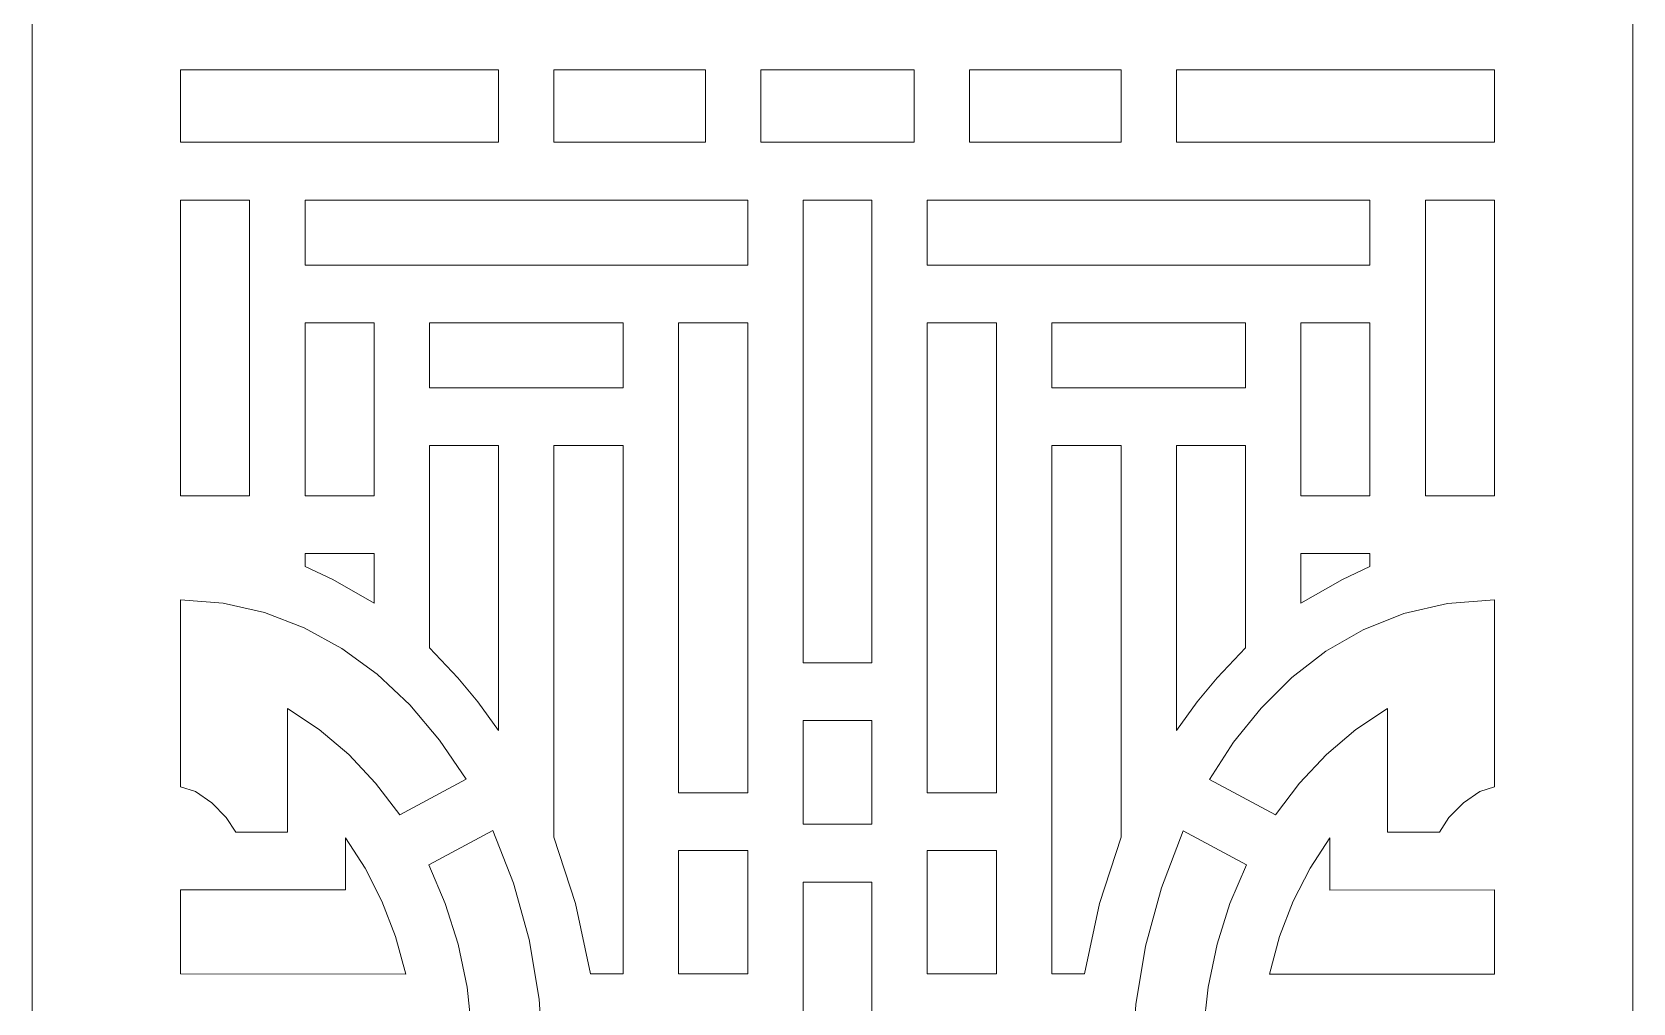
# Model space of a CAD drawing. Header units: centimetres. Extents: x -9.3 to 8.7, y -8.2 to 13.6.
# Drawn here: x -9.34 to -0.73, y 2.93 to 8.15 of the extents above; entities that cross this region are included whole.
import ezdxf

# ---------------------------------------------------------------- set-up
doc = ezdxf.new("R2010")
doc.units = ezdxf.units.CM
doc.header["$MEASUREMENT"] = 0
doc.layers.add('layer 1', color=7, linetype='Continuous')

msp = doc.modelspace()

# ---------------------------------------------------------------- linework, layer by layer
at = {"layer": 'layer 1', "color": 242, "lineweight": 9}
for points, knots in [([(-0.72869, 13.59895), (-0.72869, 13.59895), (-0.72869, 12.26156), (-0.72869, 12.26156), (-0.72869, 12.26156), (-0.72869, 12.26156), (-0.72869, 11.95036), (-0.72869, 11.95036), (-0.72869, 11.95036), (-0.72869, 11.95036), (-0.72869, 11.56136), (-0.72869, 11.56136), (-0.72869, 11.56136), (-0.72869, 11.56136), (-0.72869, 11.25016), (-0.72869, 11.25016), (-0.72869, 11.25016), (-0.72869, 11.25016), (-0.72869, 8.25796), (-0.72869, 8.25796), (-0.72869, 8.25796), (-0.72869, 8.25796), (-0.72869, 7.94675), (-0.72869, 7.94675), (-0.72869, 7.94675), (-0.72869, 7.94675), (-0.72869, 7.55775), (-0.72869, 7.55775), (-0.72869, 7.55775), (-0.72869, 7.55775), (-0.72869, 7.24655), (-0.72869, 7.24655), (-0.72869, 7.24655), (-0.72869, 7.24655), (-0.72869, -2.06965), (-0.72869, -2.06965), (-0.72869, -2.06965), (-0.72869, -2.06965), (-0.72869, -2.38085), (-0.72869, -2.38085), (-0.72869, -2.38085), (-0.72869, -2.38085), (-0.72869, -2.76985), (-0.72869, -2.76985), (-0.72869, -2.76985), (-0.72869, -2.76985), (-0.72869, -3.08105), (-0.72869, -3.08105), (-0.72869, -3.08105), (-0.72869, -3.08105), (-0.72869, -5.83635), (-0.72869, -5.83635), (-0.72869, -5.83635), (-0.72869, -5.83635), (-0.72869, -6.14755), (-0.72869, -6.14755), (-0.72869, -6.14755), (-0.72869, -6.14755), (-0.72869, -6.53656), (-0.72869, -6.53656), (-0.72869, -6.53656), (-0.72869, -6.53656), (-0.72869, -6.84776), (-0.72869, -6.84776), (-0.72869, -6.84776), (-0.72869, -6.84776), (-0.72869, -8.18514), (-0.72869, -8.18514), (-0.72869, -8.18514), (-0.72869, -8.18514), (-5.03073, -8.18514), (-5.03073, -8.18514), (-5.03073, -8.18514), (-5.03073, -8.18514), (-5.03857, -8.18514), (-5.03857, -8.18514), (-5.03857, -8.18514), (-5.03857, -8.18514), (-9.34061, -8.18514), (-9.34061, -8.18514), (-9.34061, -8.18514), (-9.34061, -8.18514), (-9.34061, -6.84776), (-9.34061, -6.84776), (-9.34061, -6.84776), (-9.34061, -6.84776), (-9.34061, -6.53656), (-9.34061, -6.53656), (-9.34061, -6.53656), (-9.34061, -6.53656), (-9.34061, -6.14755), (-9.34061, -6.14755), (-9.34061, -6.14755), (-9.34061, -6.14755), (-9.34061, -5.83635), (-9.34061, -5.83635), (-9.34061, -5.83635), (-9.34061, -5.83635), (-9.34061, -3.08105), (-9.34061, -3.08105), (-9.34061, -3.08105), (-9.34061, -3.08105), (-9.34061, -2.76985), (-9.34061, -2.76985), (-9.34061, -2.76985), (-9.34061, -2.76985), (-9.34061, -2.38085), (-9.34061, -2.38085), (-9.34061, -2.38085), (-9.34061, -2.38085), (-9.34061, -2.06965), (-9.34061, -2.06965), (-9.34061, -2.06965), (-9.34061, -2.06965), (-9.34061, 7.24655), (-9.34061, 7.24655), (-9.34061, 7.24655), (-9.34061, 7.24655), (-9.34061, 7.55775), (-9.34061, 7.55775), (-9.34061, 7.55775), (-9.34061, 7.55775), (-9.34061, 7.94675), (-9.34061, 7.94675), (-9.34061, 7.94675), (-9.34061, 7.94675), (-9.34061, 8.25796), (-9.34061, 8.25796), (-9.34061, 8.25796), (-9.34061, 8.25796), (-9.34061, 11.25016), (-9.34061, 11.25016), (-9.34061, 11.25016), (-9.34061, 11.25016), (-9.34061, 11.56136), (-9.34061, 11.56136), (-9.34061, 11.56136), (-9.34061, 11.56136), (-9.34061, 11.95036), (-9.34061, 11.95036), (-9.34061, 11.95036), (-9.34061, 11.95036), (-9.34061, 12.26156), (-9.34061, 12.26156), (-9.34061, 12.26156), (-9.34061, 12.26156), (-9.34061, 13.59895), (-9.34061, 13.59895), (-9.34061, 13.59895), (-9.34061, 13.59895), (-5.03857, 13.59895), (-5.03857, 13.59895), (-5.03857, 13.59895), (-5.03857, 13.59895), (-5.03073, 13.59895), (-5.03073, 13.59895), (-5.03073, 13.59895), (-5.03073, 13.59895), (-0.72869, 13.59895), (-0.72869, 13.59895)], [0, 0, 0, 0, 0.0243902, 0.0243902, 0.0243902, 0.0243902, 0.0487805, 0.0487805, 0.0487805, 0.0487805, 0.0731707, 0.0731707, 0.0731707, 0.0731707, 0.097561, 0.097561, 0.097561, 0.097561, 0.1219512, 0.1219512, 0.1219512, 0.1219512, 0.1463415, 0.1463415, 0.1463415, 0.1463415, 0.1707317, 0.1707317, 0.1707317, 0.1707317, 0.195122, 0.195122, 0.195122, 0.195122, 0.2195122, 0.2195122, 0.2195122, 0.2195122, 0.2439024, 0.2439024, 0.2439024, 0.2439024, 0.2682927, 0.2682927, 0.2682927, 0.2682927, 0.2926829, 0.2926829, 0.2926829, 0.2926829, 0.3170732, 0.3170732, 0.3170732, 0.3170732, 0.3414634, 0.3414634, 0.3414634, 0.3414634, 0.3658537, 0.3658537, 0.3658537, 0.3658537, 0.3902439, 0.3902439, 0.3902439, 0.3902439, 0.4146341, 0.4146341, 0.4146341, 0.4146341, 0.4390244, 0.4390244, 0.4390244, 0.4390244, 0.4634146, 0.4634146, 0.4634146, 0.4634146, 0.4878049, 0.4878049, 0.4878049, 0.4878049, 0.5121951, 0.5121951, 0.5121951, 0.5121951, 0.5365854, 0.5365854, 0.5365854, 0.5365854, 0.5609756, 0.5609756, 0.5609756, 0.5609756, 0.5853659, 0.5853659, 0.5853659, 0.5853659, 0.6097561, 0.6097561, 0.6097561, 0.6097561, 0.6341463, 0.6341463, 0.6341463, 0.6341463, 0.6585366, 0.6585366, 0.6585366, 0.6585366, 0.6829268, 0.6829268, 0.6829268, 0.6829268, 0.7073171, 0.7073171, 0.7073171, 0.7073171, 0.7317073, 0.7317073, 0.7317073, 0.7317073, 0.7560976, 0.7560976, 0.7560976, 0.7560976, 0.7804878, 0.7804878, 0.7804878, 0.7804878, 0.804878, 0.804878, 0.804878, 0.804878, 0.8292683, 0.8292683, 0.8292683, 0.8292683, 0.8536585, 0.8536585, 0.8536585, 0.8536585, 0.8780488, 0.8780488, 0.8780488, 0.8780488, 0.902439, 0.902439, 0.902439, 0.902439, 0.9268293, 0.9268293, 0.9268293, 0.9268293, 0.9512195, 0.9512195, 0.9512195, 0.9512195, 1, 1, 1, 1]), ([(-8.54218, 7.55775), (-8.54218, 7.55775), (-8.54218, 7.94675), (-8.54218, 7.94675), (-8.54218, 7.94675), (-8.54218, 7.94675), (-6.83173, 7.94675), (-6.83173, 7.94675), (-6.83173, 7.94675), (-6.83173, 7.94675), (-6.83173, 7.55775), (-6.83173, 7.55775), (-6.83173, 7.55775), (-6.83173, 7.55775), (-8.54218, 7.55775), (-8.54218, 7.55775)], [0, 0, 0, 0, 0.2, 0.2, 0.2, 0.2, 0.4, 0.4, 0.4, 0.4, 0.6, 0.6, 0.6, 0.6, 1, 1, 1, 1]), ([(-6.53376, 7.55775), (-6.53376, 7.55775), (-6.53376, 7.94675), (-6.53376, 7.94675), (-6.53376, 7.94675), (-6.53376, 7.94675), (-5.71763, 7.94675), (-5.71763, 7.94675), (-5.71763, 7.94675), (-5.71763, 7.94675), (-5.71763, 7.55775), (-5.71763, 7.55775), (-5.71763, 7.55775), (-5.71763, 7.55775), (-6.53376, 7.55775), (-6.53376, 7.55775)], [0, 0, 0, 0, 0.2, 0.2, 0.2, 0.2, 0.4, 0.4, 0.4, 0.4, 0.6, 0.6, 0.6, 0.6, 1, 1, 1, 1]), ([(-4.59575, 7.55775), (-4.59575, 7.55775), (-4.59575, 7.94675), (-4.59575, 7.94675), (-4.59575, 7.94675), (-4.59575, 7.94675), (-5.41966, 7.94675), (-5.41966, 7.94675), (-5.41966, 7.94675), (-5.41966, 7.94675), (-5.41966, 7.55775), (-5.41966, 7.55775), (-5.41966, 7.55775), (-5.41966, 7.55775), (-4.59575, 7.55775), (-4.59575, 7.55775)], [0, 0, 0, 0, 0.2, 0.2, 0.2, 0.2, 0.4, 0.4, 0.4, 0.4, 0.6, 0.6, 0.6, 0.6, 1, 1, 1, 1]), ([(-3.48165, 7.55775), (-3.48165, 7.55775), (-3.48165, 7.94675), (-3.48165, 7.94675), (-3.48165, 7.94675), (-3.48165, 7.94675), (-4.29778, 7.94675), (-4.29778, 7.94675), (-4.29778, 7.94675), (-4.29778, 7.94675), (-4.29778, 7.55775), (-4.29778, 7.55775), (-4.29778, 7.55775), (-4.29778, 7.55775), (-3.48165, 7.55775), (-3.48165, 7.55775)], [0, 0, 0, 0, 0.2, 0.2, 0.2, 0.2, 0.4, 0.4, 0.4, 0.4, 0.6, 0.6, 0.6, 0.6, 1, 1, 1, 1]), ([(-1.47324, 7.55775), (-1.47324, 7.55775), (-1.47324, 7.94675), (-1.47324, 7.94675), (-1.47324, 7.94675), (-1.47324, 7.94675), (-3.18368, 7.94675), (-3.18368, 7.94675), (-3.18368, 7.94675), (-3.18368, 7.94675), (-3.18368, 7.55775), (-3.18368, 7.55775), (-3.18368, 7.55775), (-3.18368, 7.55775), (-1.47324, 7.55775), (-1.47324, 7.55775)], [0, 0, 0, 0, 0.2, 0.2, 0.2, 0.2, 0.4, 0.4, 0.4, 0.4, 0.6, 0.6, 0.6, 0.6, 1, 1, 1, 1]), ([(-8.54218, 5.65476), (-8.54218, 5.65476), (-8.54218, 7.24655), (-8.54218, 7.24655), (-8.54218, 7.24655), (-8.54218, 7.24655), (-8.1699, 7.24655), (-8.1699, 7.24655), (-8.1699, 7.24655), (-8.1699, 7.24655), (-8.1699, 5.65476), (-8.1699, 5.65476), (-8.1699, 5.65476), (-8.1699, 5.65476), (-8.54218, 5.65476), (-8.54218, 5.65476)], [0, 0, 0, 0, 0.2, 0.2, 0.2, 0.2, 0.4, 0.4, 0.4, 0.4, 0.6, 0.6, 0.6, 0.6, 1, 1, 1, 1]), ([(-7.87192, 6.89684), (-7.87192, 6.89684), (-7.87192, 7.24655), (-7.87192, 7.24655), (-7.87192, 7.24655), (-7.87192, 7.24655), (-5.49046, 7.24655), (-5.49046, 7.24655), (-5.49046, 7.24655), (-5.49046, 7.24655), (-5.49046, 6.89684), (-5.49046, 6.89684), (-5.49046, 6.89684), (-5.49046, 6.89684), (-7.87192, 6.89684), (-7.87192, 6.89684)], [0, 0, 0, 0, 0.2, 0.2, 0.2, 0.2, 0.4, 0.4, 0.4, 0.4, 0.6, 0.6, 0.6, 0.6, 1, 1, 1, 1]), ([(-4.82293, 4.75655), (-4.82293, 4.75655), (-4.82293, 6.58564), (-4.82293, 6.58564), (-4.82293, 6.58564), (-4.82293, 6.58564), (-4.82371, 6.58564), (-4.82371, 6.58564), (-4.82371, 6.58564), (-4.82371, 6.58564), (-4.82371, 6.89684), (-4.82371, 6.89684), (-4.82371, 6.89684), (-4.82371, 6.89684), (-4.82293, 6.89684), (-4.82293, 6.89684), (-4.82293, 6.89684), (-4.82293, 6.89684), (-4.82293, 7.24655), (-4.82293, 7.24655), (-4.82293, 7.24655), (-4.82293, 7.24655), (-5.19248, 7.24655), (-5.19248, 7.24655), (-5.19248, 7.24655), (-5.19248, 7.24655), (-5.19248, 6.89684), (-5.19248, 6.89684), (-5.19248, 6.89684), (-5.19248, 6.89684), (-5.1917, 6.89684), (-5.1917, 6.89684), (-5.1917, 6.89684), (-5.1917, 6.89684), (-5.1917, 6.58564), (-5.1917, 6.58564), (-5.1917, 6.58564), (-5.1917, 6.58564), (-5.19248, 6.58564), (-5.19248, 6.58564), (-5.19248, 6.58564), (-5.19248, 6.58564), (-5.19248, 4.75655), (-5.19248, 4.75655), (-5.19248, 4.75655), (-5.19248, 4.75655), (-4.82293, 4.75655), (-4.82293, 4.75655)], [0, 0, 0, 0, 0.0769231, 0.0769231, 0.0769231, 0.0769231, 0.1538462, 0.1538462, 0.1538462, 0.1538462, 0.2307692, 0.2307692, 0.2307692, 0.2307692, 0.3076923, 0.3076923, 0.3076923, 0.3076923, 0.3846154, 0.3846154, 0.3846154, 0.3846154, 0.4615385, 0.4615385, 0.4615385, 0.4615385, 0.5384615, 0.5384615, 0.5384615, 0.5384615, 0.6153846, 0.6153846, 0.6153846, 0.6153846, 0.6923077, 0.6923077, 0.6923077, 0.6923077, 0.7692308, 0.7692308, 0.7692308, 0.7692308, 0.8461538, 0.8461538, 0.8461538, 0.8461538, 1, 1, 1, 1]), ([(-2.14349, 6.89684), (-2.14349, 6.89684), (-2.14349, 7.24655), (-2.14349, 7.24655), (-2.14349, 7.24655), (-2.14349, 7.24655), (-4.52496, 7.24655), (-4.52496, 7.24655), (-4.52496, 7.24655), (-4.52496, 7.24655), (-4.52496, 6.89684), (-4.52496, 6.89684), (-4.52496, 6.89684), (-4.52496, 6.89684), (-2.14349, 6.89684), (-2.14349, 6.89684)], [0, 0, 0, 0, 0.2, 0.2, 0.2, 0.2, 0.4, 0.4, 0.4, 0.4, 0.6, 0.6, 0.6, 0.6, 1, 1, 1, 1]), ([(-1.47324, 5.65476), (-1.47324, 5.65476), (-1.47324, 7.24655), (-1.47324, 7.24655), (-1.47324, 7.24655), (-1.47324, 7.24655), (-1.84551, 7.24655), (-1.84551, 7.24655), (-1.84551, 7.24655), (-1.84551, 7.24655), (-1.84551, 5.65476), (-1.84551, 5.65476), (-1.84551, 5.65476), (-1.84551, 5.65476), (-1.47324, 5.65476), (-1.47324, 5.65476)], [0, 0, 0, 0, 0.2, 0.2, 0.2, 0.2, 0.4, 0.4, 0.4, 0.4, 0.6, 0.6, 0.6, 0.6, 1, 1, 1, 1]), ([(-7.87192, 5.65476), (-7.87192, 5.65476), (-7.87192, 6.58564), (-7.87192, 6.58564), (-7.87192, 6.58564), (-7.87192, 6.58564), (-7.50004, 6.58564), (-7.50004, 6.58564), (-7.50004, 6.58564), (-7.50004, 6.58564), (-7.50004, 5.65476), (-7.50004, 5.65476), (-7.50004, 5.65476), (-7.50004, 5.65476), (-7.87192, 5.65476), (-7.87192, 5.65476)], [0, 0, 0, 0, 0.2, 0.2, 0.2, 0.2, 0.4, 0.4, 0.4, 0.4, 0.6, 0.6, 0.6, 0.6, 1, 1, 1, 1]), ([(-7.20245, 6.23632), (-7.20245, 6.23632), (-7.20245, 6.58564), (-7.20245, 6.58564), (-7.20245, 6.58564), (-7.20245, 6.58564), (-6.1611, 6.58564), (-6.1611, 6.58564), (-6.1611, 6.58564), (-6.1611, 6.58564), (-6.1611, 6.23632), (-6.1611, 6.23632), (-6.1611, 6.23632), (-6.1611, 6.23632), (-7.20245, 6.23632), (-7.20245, 6.23632)], [0, 0, 0, 0, 0.2, 0.2, 0.2, 0.2, 0.4, 0.4, 0.4, 0.4, 0.6, 0.6, 0.6, 0.6, 1, 1, 1, 1]), ([(-5.86312, 4.05635), (-5.86312, 4.05635), (-5.86312, 5.92511), (-5.86312, 5.92511), (-5.86312, 5.92511), (-5.86312, 5.92511), (-5.86312, 6.23632), (-5.86312, 6.23632), (-5.86312, 6.23632), (-5.86312, 6.23632), (-5.86312, 6.58564), (-5.86312, 6.58564), (-5.86312, 6.58564), (-5.86312, 6.58564), (-5.49046, 6.58564), (-5.49046, 6.58564), (-5.49046, 6.58564), (-5.49046, 6.58564), (-5.49046, 4.05635), (-5.49046, 4.05635), (-5.49046, 4.05635), (-5.49046, 4.05635), (-5.86312, 4.05635), (-5.86312, 4.05635)], [0, 0, 0, 0, 0.1428571, 0.1428571, 0.1428571, 0.1428571, 0.2857143, 0.2857143, 0.2857143, 0.2857143, 0.4285714, 0.4285714, 0.4285714, 0.4285714, 0.5714286, 0.5714286, 0.5714286, 0.5714286, 0.7142857, 0.7142857, 0.7142857, 0.7142857, 1, 1, 1, 1]), ([(-4.15229, 4.05635), (-4.15229, 4.05635), (-4.15229, 5.92511), (-4.15229, 5.92511), (-4.15229, 5.92511), (-4.15229, 5.92511), (-4.15229, 6.23632), (-4.15229, 6.23632), (-4.15229, 6.23632), (-4.15229, 6.23632), (-4.15229, 6.58564), (-4.15229, 6.58564), (-4.15229, 6.58564), (-4.15229, 6.58564), (-4.52496, 6.58564), (-4.52496, 6.58564), (-4.52496, 6.58564), (-4.52496, 6.58564), (-4.52496, 4.05635), (-4.52496, 4.05635), (-4.52496, 4.05635), (-4.52496, 4.05635), (-4.15229, 4.05635), (-4.15229, 4.05635)], [0, 0, 0, 0, 0.1428571, 0.1428571, 0.1428571, 0.1428571, 0.2857143, 0.2857143, 0.2857143, 0.2857143, 0.4285714, 0.4285714, 0.4285714, 0.4285714, 0.5714286, 0.5714286, 0.5714286, 0.5714286, 0.7142857, 0.7142857, 0.7142857, 0.7142857, 1, 1, 1, 1]), ([(-2.81296, 6.23632), (-2.81296, 6.23632), (-2.81296, 6.58564), (-2.81296, 6.58564), (-2.81296, 6.58564), (-2.81296, 6.58564), (-3.85432, 6.58564), (-3.85432, 6.58564), (-3.85432, 6.58564), (-3.85432, 6.58564), (-3.85432, 6.23632), (-3.85432, 6.23632), (-3.85432, 6.23632), (-3.85432, 6.23632), (-2.81296, 6.23632), (-2.81296, 6.23632)], [0, 0, 0, 0, 0.2, 0.2, 0.2, 0.2, 0.4, 0.4, 0.4, 0.4, 0.6, 0.6, 0.6, 0.6, 1, 1, 1, 1]), ([(-2.14349, 5.65476), (-2.14349, 5.65476), (-2.14349, 6.58564), (-2.14349, 6.58564), (-2.14349, 6.58564), (-2.14349, 6.58564), (-2.51537, 6.58564), (-2.51537, 6.58564), (-2.51537, 6.58564), (-2.51537, 6.58564), (-2.51537, 5.65476), (-2.51537, 5.65476), (-2.51537, 5.65476), (-2.51537, 5.65476), (-2.14349, 5.65476), (-2.14349, 5.65476)], [0, 0, 0, 0, 0.2, 0.2, 0.2, 0.2, 0.4, 0.4, 0.4, 0.4, 0.6, 0.6, 0.6, 0.6, 1, 1, 1, 1]), ([(-7.20245, 4.8363), (-7.20245, 4.8363), (-7.20245, 5.92511), (-7.20245, 5.92511), (-7.20245, 5.92511), (-7.20245, 5.92511), (-6.83173, 5.92511), (-6.83173, 5.92511), (-6.83173, 5.92511), (-6.83173, 5.92511), (-6.83173, 4.39089), (-6.83173, 4.39089), (-6.83173, 4.39089), (-6.83173, 4.39089), (-6.94182, 4.54571), (-6.94182, 4.54571), (-6.94182, 4.54571), (-6.94182, 4.54571), (-7.04919, 4.67603), (-7.04919, 4.67603), (-7.04919, 4.67603), (-7.04919, 4.67603), (-7.20245, 4.8363), (-7.20245, 4.8363)], [0, 0, 0, 0, 0.1428571, 0.1428571, 0.1428571, 0.1428571, 0.2857143, 0.2857143, 0.2857143, 0.2857143, 0.4285714, 0.4285714, 0.4285714, 0.4285714, 0.5714286, 0.5714286, 0.5714286, 0.5714286, 0.7142857, 0.7142857, 0.7142857, 0.7142857, 1, 1, 1, 1]), ([(-6.33615, 3.08151), (-6.33615, 3.08151), (-6.41628, 3.4604), (-6.41628, 3.4604), (-6.41628, 3.4604), (-6.41628, 3.4604), (-6.53376, 3.81711), (-6.53376, 3.81711), (-6.53376, 3.81711), (-6.53376, 3.81711), (-6.53376, 5.92511), (-6.53376, 5.92511), (-6.53376, 5.92511), (-6.53376, 5.92511), (-6.1611, 5.92511), (-6.1611, 5.92511), (-6.1611, 5.92511), (-6.1611, 5.92511), (-6.1611, 3.08151), (-6.1611, 3.08151), (-6.1611, 3.08151), (-6.1611, 3.08151), (-6.33615, 3.08151), (-6.33615, 3.08151)], [0, 0, 0, 0, 0.1428571, 0.1428571, 0.1428571, 0.1428571, 0.2857143, 0.2857143, 0.2857143, 0.2857143, 0.4285714, 0.4285714, 0.4285714, 0.4285714, 0.5714286, 0.5714286, 0.5714286, 0.5714286, 0.7142857, 0.7142857, 0.7142857, 0.7142857, 1, 1, 1, 1]), ([(-3.67927, 3.08151), (-3.67927, 3.08151), (-3.59913, 3.4604), (-3.59913, 3.4604), (-3.59913, 3.4604), (-3.59913, 3.4604), (-3.48165, 3.81711), (-3.48165, 3.81711), (-3.48165, 3.81711), (-3.48165, 3.81711), (-3.48165, 5.92511), (-3.48165, 5.92511), (-3.48165, 5.92511), (-3.48165, 5.92511), (-3.85432, 5.92511), (-3.85432, 5.92511), (-3.85432, 5.92511), (-3.85432, 5.92511), (-3.85432, 3.08151), (-3.85432, 3.08151), (-3.85432, 3.08151), (-3.85432, 3.08151), (-3.67927, 3.08151), (-3.67927, 3.08151)], [0, 0, 0, 0, 0.1428571, 0.1428571, 0.1428571, 0.1428571, 0.2857143, 0.2857143, 0.2857143, 0.2857143, 0.4285714, 0.4285714, 0.4285714, 0.4285714, 0.5714286, 0.5714286, 0.5714286, 0.5714286, 0.7142857, 0.7142857, 0.7142857, 0.7142857, 1, 1, 1, 1]), ([(-2.81296, 4.8363), (-2.81296, 4.8363), (-2.81296, 5.92511), (-2.81296, 5.92511), (-2.81296, 5.92511), (-2.81296, 5.92511), (-3.18368, 5.92511), (-3.18368, 5.92511), (-3.18368, 5.92511), (-3.18368, 5.92511), (-3.18368, 4.39089), (-3.18368, 4.39089), (-3.18368, 4.39089), (-3.18368, 4.39089), (-3.07359, 4.54571), (-3.07359, 4.54571), (-3.07359, 4.54571), (-3.07359, 4.54571), (-2.96623, 4.67603), (-2.96623, 4.67603), (-2.96623, 4.67603), (-2.96623, 4.67603), (-2.81296, 4.8363), (-2.81296, 4.8363)], [0, 0, 0, 0, 0.1428571, 0.1428571, 0.1428571, 0.1428571, 0.2857143, 0.2857143, 0.2857143, 0.2857143, 0.4285714, 0.4285714, 0.4285714, 0.4285714, 0.5714286, 0.5714286, 0.5714286, 0.5714286, 0.7142857, 0.7142857, 0.7142857, 0.7142857, 1, 1, 1, 1]), ([(-7.87192, 5.2747), (-7.87192, 5.2747), (-7.87192, 5.34356), (-7.87192, 5.34356), (-7.87192, 5.34356), (-7.87192, 5.34356), (-7.50004, 5.34356), (-7.50004, 5.34356), (-7.50004, 5.34356), (-7.50004, 5.34356), (-7.50004, 5.0767), (-7.50004, 5.0767), (-7.50004, 5.0767), (-7.50004, 5.0767), (-7.72333, 5.20468), (-7.72333, 5.20468), (-7.72333, 5.20468), (-7.72333, 5.20468), (-7.87192, 5.2747), (-7.87192, 5.2747)], [0, 0, 0, 0, 0.1666667, 0.1666667, 0.1666667, 0.1666667, 0.3333333, 0.3333333, 0.3333333, 0.3333333, 0.5, 0.5, 0.5, 0.5, 0.6666667, 0.6666667, 0.6666667, 0.6666667, 1, 1, 1, 1]), ([(-2.14349, 5.2747), (-2.14349, 5.2747), (-2.14349, 5.34356), (-2.14349, 5.34356), (-2.14349, 5.34356), (-2.14349, 5.34356), (-2.51537, 5.34356), (-2.51537, 5.34356), (-2.51537, 5.34356), (-2.51537, 5.34356), (-2.51537, 5.0767), (-2.51537, 5.0767), (-2.51537, 5.0767), (-2.51537, 5.0767), (-2.29209, 5.20468), (-2.29209, 5.20468), (-2.29209, 5.20468), (-2.29209, 5.20468), (-2.14349, 5.2747), (-2.14349, 5.2747)], [0, 0, 0, 0, 0.1666667, 0.1666667, 0.1666667, 0.1666667, 0.3333333, 0.3333333, 0.3333333, 0.3333333, 0.5, 0.5, 0.5, 0.5, 0.6666667, 0.6666667, 0.6666667, 0.6666667, 1, 1, 1, 1]), ([(-8.54218, 4.08864), (-8.54218, 4.08864), (-8.46087, 4.06374), (-8.46087, 4.06374), (-8.46087, 4.06374), (-8.46087, 4.06374), (-8.37296, 4.00306), (-8.37296, 4.00306), (-8.37296, 4.00306), (-8.37296, 4.00306), (-8.29555, 3.92409), (-8.29555, 3.92409), (-8.29555, 3.92409), (-8.29555, 3.92409), (-8.24459, 3.84512), (-8.24459, 3.84512), (-8.24459, 3.84512), (-8.24459, 3.84512), (-7.96567, 3.84512), (-7.96567, 3.84512), (-7.96567, 3.84512), (-7.96567, 3.84512), (-7.96567, 4.23218), (-7.96567, 4.23218), (-7.96567, 4.23218), (-7.96567, 4.23218), (-7.96567, 4.5107), (-7.96567, 4.5107), (-7.96567, 4.5107), (-7.96567, 4.5107), (-7.79529, 4.39673), (-7.79529, 4.39673), (-7.79529, 4.39673), (-7.79529, 4.39673), (-7.63697, 4.26252), (-7.63697, 4.26252), (-7.63697, 4.26252), (-7.63697, 4.26252), (-7.49226, 4.10886), (-7.49226, 4.10886), (-7.49226, 4.10886), (-7.49226, 4.10886), (-7.36272, 3.93848), (-7.36272, 3.93848), (-7.36272, 3.93848), (-7.36272, 3.93848), (-7.00601, 4.12948), (-7.00601, 4.12948), (-7.00601, 4.12948), (-7.00601, 4.12948), (-7.14916, 4.34032), (-7.14916, 4.34032), (-7.14916, 4.34032), (-7.14916, 4.34032), (-7.30904, 4.52976), (-7.30904, 4.52976), (-7.30904, 4.52976), (-7.30904, 4.52976), (-7.48487, 4.69431), (-7.48487, 4.69431), (-7.48487, 4.69431), (-7.48487, 4.69431), (-7.67431, 4.83358), (-7.67431, 4.83358), (-7.67431, 4.83358), (-7.67431, 4.83358), (-7.8762, 4.94483), (-7.8762, 4.94483), (-7.8762, 4.94483), (-7.8762, 4.94483), (-8.08938, 5.02652), (-8.08938, 5.02652), (-8.08938, 5.02652), (-8.08938, 5.02652), (-8.31188, 5.0767), (-8.31188, 5.0767), (-8.31188, 5.0767), (-8.31188, 5.0767), (-8.54218, 5.09421), (-8.54218, 5.09421), (-8.54218, 5.09421), (-8.54218, 5.09421), (-8.54218, 4.08864), (-8.54218, 4.08864)], [0, 0, 0, 0, 0.0454545, 0.0454545, 0.0454545, 0.0454545, 0.0909091, 0.0909091, 0.0909091, 0.0909091, 0.1363636, 0.1363636, 0.1363636, 0.1363636, 0.1818182, 0.1818182, 0.1818182, 0.1818182, 0.2272727, 0.2272727, 0.2272727, 0.2272727, 0.2727273, 0.2727273, 0.2727273, 0.2727273, 0.3181818, 0.3181818, 0.3181818, 0.3181818, 0.3636364, 0.3636364, 0.3636364, 0.3636364, 0.4090909, 0.4090909, 0.4090909, 0.4090909, 0.4545455, 0.4545455, 0.4545455, 0.4545455, 0.5, 0.5, 0.5, 0.5, 0.5454545, 0.5454545, 0.5454545, 0.5454545, 0.5909091, 0.5909091, 0.5909091, 0.5909091, 0.6363636, 0.6363636, 0.6363636, 0.6363636, 0.6818182, 0.6818182, 0.6818182, 0.6818182, 0.7272727, 0.7272727, 0.7272727, 0.7272727, 0.7727273, 0.7727273, 0.7727273, 0.7727273, 0.8181818, 0.8181818, 0.8181818, 0.8181818, 0.8636364, 0.8636364, 0.8636364, 0.8636364, 0.9090909, 0.9090909, 0.9090909, 0.9090909, 1, 1, 1, 1]), ([(-2.04857, 3.84434), (-2.04857, 3.84434), (-2.04857, 4.51031), (-2.04857, 4.51031), (-2.04857, 4.51031), (-2.04857, 4.51031), (-2.21896, 4.39673), (-2.21896, 4.39673), (-2.21896, 4.39673), (-2.21896, 4.39673), (-2.37728, 4.26252), (-2.37728, 4.26252), (-2.37728, 4.26252), (-2.37728, 4.26252), (-2.52199, 4.10886), (-2.52199, 4.10886), (-2.52199, 4.10886), (-2.52199, 4.10886), (-2.65191, 3.9377), (-2.65191, 3.9377), (-2.65191, 3.9377), (-2.65191, 3.9377), (-3.00746, 4.12793), (-3.00746, 4.12793), (-3.00746, 4.12793), (-3.00746, 4.12793), (-2.87715, 4.32865), (-2.87715, 4.32865), (-2.87715, 4.32865), (-2.87715, 4.32865), (-2.72933, 4.51265), (-2.72933, 4.51265), (-2.72933, 4.51265), (-2.72933, 4.51265), (-2.564, 4.67681), (-2.564, 4.67681), (-2.564, 4.67681), (-2.564, 4.67681), (-2.38078, 4.81879), (-2.38078, 4.81879), (-2.38078, 4.81879), (-2.38078, 4.81879), (-2.18006, 4.93433), (-2.18006, 4.93433), (-2.18006, 4.93433), (-2.18006, 4.93433), (-1.96221, 5.02107), (-1.96221, 5.02107), (-1.96221, 5.02107), (-1.96221, 5.02107), (-1.72648, 5.07515), (-1.72648, 5.07515), (-1.72648, 5.07515), (-1.72648, 5.07515), (-1.47324, 5.09421), (-1.47324, 5.09421), (-1.47324, 5.09421), (-1.47324, 5.09421), (-1.47324, 4.08825), (-1.47324, 4.08825), (-1.47324, 4.08825), (-1.47324, 4.08825), (-1.55299, 4.06374), (-1.55299, 4.06374), (-1.55299, 4.06374), (-1.55299, 4.06374), (-1.64051, 4.00306), (-1.64051, 4.00306), (-1.64051, 4.00306), (-1.64051, 4.00306), (-1.7187, 3.92409), (-1.7187, 3.92409), (-1.7187, 3.92409), (-1.7187, 3.92409), (-1.76966, 3.84512), (-1.76966, 3.84512), (-1.76966, 3.84512), (-1.76966, 3.84512), (-2.04857, 3.84434), (-2.04857, 3.84434)], [0, 0, 0, 0, 0.047619, 0.047619, 0.047619, 0.047619, 0.0952381, 0.0952381, 0.0952381, 0.0952381, 0.1428571, 0.1428571, 0.1428571, 0.1428571, 0.1904762, 0.1904762, 0.1904762, 0.1904762, 0.2380952, 0.2380952, 0.2380952, 0.2380952, 0.2857143, 0.2857143, 0.2857143, 0.2857143, 0.3333333, 0.3333333, 0.3333333, 0.3333333, 0.3809524, 0.3809524, 0.3809524, 0.3809524, 0.4285714, 0.4285714, 0.4285714, 0.4285714, 0.4761905, 0.4761905, 0.4761905, 0.4761905, 0.5238095, 0.5238095, 0.5238095, 0.5238095, 0.5714286, 0.5714286, 0.5714286, 0.5714286, 0.6190476, 0.6190476, 0.6190476, 0.6190476, 0.6666667, 0.6666667, 0.6666667, 0.6666667, 0.7142857, 0.7142857, 0.7142857, 0.7142857, 0.7619048, 0.7619048, 0.7619048, 0.7619048, 0.8095238, 0.8095238, 0.8095238, 0.8095238, 0.8571429, 0.8571429, 0.8571429, 0.8571429, 0.9047619, 0.9047619, 0.9047619, 0.9047619, 1, 1, 1, 1]), ([(-4.82293, 3.88713), (-4.82293, 3.88713), (-4.82293, 4.44535), (-4.82293, 4.44535), (-4.82293, 4.44535), (-4.82293, 4.44535), (-5.19248, 4.44535), (-5.19248, 4.44535), (-5.19248, 4.44535), (-5.19248, 4.44535), (-5.19248, 3.88713), (-5.19248, 3.88713), (-5.19248, 3.88713), (-5.19248, 3.88713), (-4.82293, 3.88713), (-4.82293, 3.88713)], [0, 0, 0, 0, 0.2, 0.2, 0.2, 0.2, 0.4, 0.4, 0.4, 0.4, 0.6, 0.6, 0.6, 0.6, 1, 1, 1, 1]), ([(-8.54218, 3.08151), (-8.54218, 3.08151), (-7.33005, 3.08073), (-7.33005, 3.08073), (-7.33005, 3.08073), (-7.33005, 3.08073), (-7.38489, 3.28224), (-7.38489, 3.28224), (-7.38489, 3.28224), (-7.38489, 3.28224), (-7.45803, 3.47363), (-7.45803, 3.47363), (-7.45803, 3.47363), (-7.45803, 3.47363), (-7.54827, 3.6514), (-7.54827, 3.6514), (-7.54827, 3.6514), (-7.54827, 3.6514), (-7.65447, 3.81439), (-7.65447, 3.81439), (-7.65447, 3.81439), (-7.65447, 3.81439), (-7.65447, 3.53392), (-7.65447, 3.53392), (-7.65447, 3.53392), (-7.65447, 3.53392), (-8.4846, 3.53431), (-8.4846, 3.53431), (-8.4846, 3.53431), (-8.4846, 3.53431), (-8.4846, 3.5347), (-8.4846, 3.5347), (-8.4846, 3.5347), (-8.4846, 3.5347), (-8.54218, 3.5347), (-8.54218, 3.5347), (-8.54218, 3.5347), (-8.54218, 3.5347), (-8.54218, 3.08151), (-8.54218, 3.08151)], [0, 0, 0, 0, 0.0909091, 0.0909091, 0.0909091, 0.0909091, 0.1818182, 0.1818182, 0.1818182, 0.1818182, 0.2727273, 0.2727273, 0.2727273, 0.2727273, 0.3636364, 0.3636364, 0.3636364, 0.3636364, 0.4545455, 0.4545455, 0.4545455, 0.4545455, 0.5454545, 0.5454545, 0.5454545, 0.5454545, 0.6363636, 0.6363636, 0.6363636, 0.6363636, 0.7272727, 0.7272727, 0.7272727, 0.7272727, 0.8181818, 0.8181818, 0.8181818, 0.8181818, 1, 1, 1, 1]), ([(-6.86091, 3.85407), (-6.86091, 3.85407), (-7.20673, 3.6689), (-7.20673, 3.6689), (-7.20673, 3.6689), (-7.20673, 3.6689), (-7.11804, 3.46118), (-7.11804, 3.46118), (-7.11804, 3.46118), (-7.11804, 3.46118), (-7.0488, 3.24139), (-7.0488, 3.24139), (-7.0488, 3.24139), (-7.0488, 3.24139), (-7.00017, 3.00994), (-7.00017, 3.00994), (-7.00017, 3.00994), (-7.00017, 3.00994), (-6.97411, 2.77031), (-6.97411, 2.77031), (-6.97411, 2.77031), (-6.97411, 2.77031), (-7.59029, 2.77031), (-7.59029, 2.77031), (-7.59029, 2.77031), (-7.59029, 2.77031), (-7.59029, 2.40659), (-7.59029, 2.40659), (-7.59029, 2.40659), (-7.59029, 2.40659), (-6.97411, 2.40659), (-6.97411, 2.40659), (-6.97411, 2.40659), (-6.97411, 2.40659), (-7.00017, 2.16658), (-7.00017, 2.16658), (-7.00017, 2.16658), (-7.00017, 2.16658), (-7.0488, 1.93551), (-7.0488, 1.93551), (-7.0488, 1.93551), (-7.0488, 1.93551), (-7.11804, 1.71573), (-7.11804, 1.71573), (-7.11804, 1.71573), (-7.11804, 1.71573), (-7.20673, 1.508), (-7.20673, 1.508), (-7.20673, 1.508), (-7.20673, 1.508), (-6.87141, 1.32867), (-6.87141, 1.32867), (-6.87141, 1.32867), (-6.87141, 1.32867), (-6.75627, 1.62081), (-6.75627, 1.62081), (-6.75627, 1.62081), (-6.75627, 1.62081), (-6.66952, 1.93357), (-6.66952, 1.93357), (-6.66952, 1.93357), (-6.66952, 1.93357), (-6.61389, 2.26305), (-6.61389, 2.26305), (-6.61389, 2.26305), (-6.61389, 2.26305), (-6.59094, 2.6081), (-6.59094, 2.6081), (-6.59094, 2.6081), (-6.59094, 2.6081), (-6.61273, 2.94497), (-6.61273, 2.94497), (-6.61273, 2.94497), (-6.61273, 2.94497), (-6.6668, 3.26629), (-6.6668, 3.26629), (-6.6668, 3.26629), (-6.6668, 3.26629), (-6.75004, 3.5701), (-6.75004, 3.5701), (-6.75004, 3.5701), (-6.75004, 3.5701), (-6.86091, 3.85407), (-6.86091, 3.85407)], [0, 0, 0, 0, 0.0454545, 0.0454545, 0.0454545, 0.0454545, 0.0909091, 0.0909091, 0.0909091, 0.0909091, 0.1363636, 0.1363636, 0.1363636, 0.1363636, 0.1818182, 0.1818182, 0.1818182, 0.1818182, 0.2272727, 0.2272727, 0.2272727, 0.2272727, 0.2727273, 0.2727273, 0.2727273, 0.2727273, 0.3181818, 0.3181818, 0.3181818, 0.3181818, 0.3636364, 0.3636364, 0.3636364, 0.3636364, 0.4090909, 0.4090909, 0.4090909, 0.4090909, 0.4545455, 0.4545455, 0.4545455, 0.4545455, 0.5, 0.5, 0.5, 0.5, 0.5454545, 0.5454545, 0.5454545, 0.5454545, 0.5909091, 0.5909091, 0.5909091, 0.5909091, 0.6363636, 0.6363636, 0.6363636, 0.6363636, 0.6818182, 0.6818182, 0.6818182, 0.6818182, 0.7272727, 0.7272727, 0.7272727, 0.7272727, 0.7727273, 0.7727273, 0.7727273, 0.7727273, 0.8181818, 0.8181818, 0.8181818, 0.8181818, 0.8636364, 0.8636364, 0.8636364, 0.8636364, 0.9090909, 0.9090909, 0.9090909, 0.9090909, 1, 1, 1, 1]), ([(-3.14361, 1.32867), (-3.14361, 1.32867), (-2.8079, 1.508), (-2.8079, 1.508), (-2.8079, 1.508), (-2.8079, 1.508), (-2.8966, 1.71573), (-2.8966, 1.71573), (-2.8966, 1.71573), (-2.8966, 1.71573), (-2.96545, 1.93551), (-2.96545, 1.93551), (-2.96545, 1.93551), (-2.96545, 1.93551), (-3.01407, 2.16658), (-3.01407, 2.16658), (-3.01407, 2.16658), (-3.01407, 2.16658), (-3.04014, 2.40659), (-3.04014, 2.40659), (-3.04014, 2.40659), (-3.04014, 2.40659), (-2.72855, 2.40659), (-2.72855, 2.40659), (-2.72855, 2.40659), (-2.72855, 2.40659), (-2.72816, 2.40504), (-2.72816, 2.40504), (-2.72816, 2.40504), (-2.72816, 2.40504), (-2.42396, 2.40659), (-2.42396, 2.40659), (-2.42396, 2.40659), (-2.42396, 2.40659), (-2.42396, 2.76992), (-2.42396, 2.76992), (-2.42396, 2.76992), (-2.42396, 2.76992), (-2.72816, 2.77148), (-2.72816, 2.77148), (-2.72816, 2.77148), (-2.72816, 2.77148), (-2.72855, 2.76992), (-2.72855, 2.76992), (-2.72855, 2.76992), (-2.72855, 2.76992), (-3.04014, 2.76992), (-3.04014, 2.76992), (-3.04014, 2.76992), (-3.04014, 2.76992), (-3.01407, 3.00994), (-3.01407, 3.00994), (-3.01407, 3.00994), (-3.01407, 3.00994), (-2.96545, 3.241), (-2.96545, 3.241), (-2.96545, 3.241), (-2.96545, 3.241), (-2.8966, 3.46079), (-2.8966, 3.46079), (-2.8966, 3.46079), (-2.8966, 3.46079), (-2.8079, 3.66852), (-2.8079, 3.66852), (-2.8079, 3.66852), (-2.8079, 3.66852), (-3.14906, 3.85096), (-3.14906, 3.85096), (-3.14906, 3.85096), (-3.14906, 3.85096), (-3.26576, 3.54559), (-3.26576, 3.54559), (-3.26576, 3.54559), (-3.26576, 3.54559), (-3.35095, 3.23167), (-3.35095, 3.23167), (-3.35095, 3.23167), (-3.35095, 3.23167), (-3.40385, 2.91657), (-3.40385, 2.91657), (-3.40385, 2.91657), (-3.40385, 2.91657), (-3.42447, 2.6081), (-3.42447, 2.6081), (-3.42447, 2.6081), (-3.42447, 2.6081), (-3.41941, 2.46689), (-3.41941, 2.46689), (-3.41941, 2.46689), (-3.41941, 2.46689), (-3.39102, 2.17747), (-3.39102, 2.17747), (-3.39102, 2.17747), (-3.39102, 2.17747), (-3.33695, 1.88378), (-3.33695, 1.88378), (-3.33695, 1.88378), (-3.33695, 1.88378), (-3.25526, 1.59747), (-3.25526, 1.59747), (-3.25526, 1.59747), (-3.25526, 1.59747), (-3.14361, 1.32867), (-3.14361, 1.32867)], [0, 0, 0, 0, 0.037037, 0.037037, 0.037037, 0.037037, 0.0740741, 0.0740741, 0.0740741, 0.0740741, 0.1111111, 0.1111111, 0.1111111, 0.1111111, 0.1481481, 0.1481481, 0.1481481, 0.1481481, 0.1851852, 0.1851852, 0.1851852, 0.1851852, 0.2222222, 0.2222222, 0.2222222, 0.2222222, 0.2592593, 0.2592593, 0.2592593, 0.2592593, 0.2962963, 0.2962963, 0.2962963, 0.2962963, 0.3333333, 0.3333333, 0.3333333, 0.3333333, 0.3703704, 0.3703704, 0.3703704, 0.3703704, 0.4074074, 0.4074074, 0.4074074, 0.4074074, 0.4444444, 0.4444444, 0.4444444, 0.4444444, 0.4814815, 0.4814815, 0.4814815, 0.4814815, 0.5185185, 0.5185185, 0.5185185, 0.5185185, 0.5555556, 0.5555556, 0.5555556, 0.5555556, 0.5925926, 0.5925926, 0.5925926, 0.5925926, 0.6296296, 0.6296296, 0.6296296, 0.6296296, 0.6666667, 0.6666667, 0.6666667, 0.6666667, 0.7037037, 0.7037037, 0.7037037, 0.7037037, 0.7407407, 0.7407407, 0.7407407, 0.7407407, 0.7777778, 0.7777778, 0.7777778, 0.7777778, 0.8148148, 0.8148148, 0.8148148, 0.8148148, 0.8518519, 0.8518519, 0.8518519, 0.8518519, 0.8888889, 0.8888889, 0.8888889, 0.8888889, 0.9259259, 0.9259259, 0.9259259, 0.9259259, 1, 1, 1, 1]), ([(-1.47324, 3.53431), (-1.47324, 3.53431), (-1.47324, 3.08112), (-1.47324, 3.08112), (-1.47324, 3.08112), (-1.47324, 3.08112), (-2.6842, 3.07996), (-2.6842, 3.07996), (-2.6842, 3.07996), (-2.6842, 3.07996), (-2.62974, 3.28224), (-2.62974, 3.28224), (-2.62974, 3.28224), (-2.62974, 3.28224), (-2.55622, 3.47285), (-2.55622, 3.47285), (-2.55622, 3.47285), (-2.55622, 3.47285), (-2.46597, 3.65101), (-2.46597, 3.65101), (-2.46597, 3.65101), (-2.46597, 3.65101), (-2.35977, 3.814), (-2.35977, 3.814), (-2.35977, 3.814), (-2.35977, 3.814), (-2.35977, 3.53314), (-2.35977, 3.53314), (-2.35977, 3.53314), (-2.35977, 3.53314), (-1.47324, 3.53431), (-1.47324, 3.53431)], [0, 0, 0, 0, 0.1111111, 0.1111111, 0.1111111, 0.1111111, 0.2222222, 0.2222222, 0.2222222, 0.2222222, 0.3333333, 0.3333333, 0.3333333, 0.3333333, 0.4444444, 0.4444444, 0.4444444, 0.4444444, 0.5555556, 0.5555556, 0.5555556, 0.5555556, 0.6666667, 0.6666667, 0.6666667, 0.6666667, 0.7777778, 0.7777778, 0.7777778, 0.7777778, 1, 1, 1, 1]), ([(-5.86312, 3.08151), (-5.86312, 3.08151), (-5.86312, 3.74515), (-5.86312, 3.74515), (-5.86312, 3.74515), (-5.86312, 3.74515), (-5.49046, 3.74515), (-5.49046, 3.74515), (-5.49046, 3.74515), (-5.49046, 3.74515), (-5.49046, 3.08151), (-5.49046, 3.08151), (-5.49046, 3.08151), (-5.49046, 3.08151), (-5.86312, 3.08151), (-5.86312, 3.08151)], [0, 0, 0, 0, 0.2, 0.2, 0.2, 0.2, 0.4, 0.4, 0.4, 0.4, 0.6, 0.6, 0.6, 0.6, 1, 1, 1, 1]), ([(-4.15229, 3.08151), (-4.15229, 3.08151), (-4.15229, 3.74515), (-4.15229, 3.74515), (-4.15229, 3.74515), (-4.15229, 3.74515), (-4.52496, 3.74515), (-4.52496, 3.74515), (-4.52496, 3.74515), (-4.52496, 3.74515), (-4.52496, 3.08151), (-4.52496, 3.08151), (-4.52496, 3.08151), (-4.52496, 3.08151), (-4.15229, 3.08151), (-4.15229, 3.08151)], [0, 0, 0, 0, 0.2, 0.2, 0.2, 0.2, 0.4, 0.4, 0.4, 0.4, 0.6, 0.6, 0.6, 0.6, 1, 1, 1, 1]), ([(-4.82293, 1.60058), (-4.82293, 1.60058), (-4.82293, 2.095), (-4.82293, 2.095), (-4.82293, 2.095), (-4.82293, 2.095), (-4.82371, 2.095), (-4.82371, 2.095), (-4.82371, 2.095), (-4.82371, 2.095), (-4.82371, 2.4062), (-4.82371, 2.4062), (-4.82371, 2.4062), (-4.82371, 2.4062), (-4.82293, 2.4062), (-4.82293, 2.4062), (-4.82293, 2.4062), (-4.82293, 2.4062), (-4.82293, 2.40659), (-4.82293, 2.40659), (-4.82293, 2.40659), (-4.82293, 2.40659), (-4.52496, 2.40659), (-4.52496, 2.40659), (-4.52496, 2.40659), (-4.52496, 2.40659), (-4.52496, 2.4062), (-4.52496, 2.4062), (-4.52496, 2.4062), (-4.52496, 2.4062), (-4.15229, 2.4062), (-4.15229, 2.4062), (-4.15229, 2.4062), (-4.15229, 2.4062), (-4.15229, 2.77031), (-4.15229, 2.77031), (-4.15229, 2.77031), (-4.15229, 2.77031), (-4.52496, 2.77031), (-4.52496, 2.77031), (-4.52496, 2.77031), (-4.52496, 2.77031), (-4.52496, 2.76992), (-4.52496, 2.76992), (-4.52496, 2.76992), (-4.52496, 2.76992), (-4.82293, 2.76992), (-4.82293, 2.76992), (-4.82293, 2.76992), (-4.82293, 2.76992), (-4.82293, 2.77031), (-4.82293, 2.77031), (-4.82293, 2.77031), (-4.82293, 2.77031), (-4.82371, 2.77031), (-4.82371, 2.77031), (-4.82371, 2.77031), (-4.82371, 2.77031), (-4.82371, 3.08151), (-4.82371, 3.08151), (-4.82371, 3.08151), (-4.82371, 3.08151), (-4.82293, 3.08151), (-4.82293, 3.08151), (-4.82293, 3.08151), (-4.82293, 3.08151), (-4.82293, 3.57593), (-4.82293, 3.57593), (-4.82293, 3.57593), (-4.82293, 3.57593), (-5.19248, 3.57593), (-5.19248, 3.57593), (-5.19248, 3.57593), (-5.19248, 3.57593), (-5.19248, 3.08151), (-5.19248, 3.08151), (-5.19248, 3.08151), (-5.19248, 3.08151), (-5.1917, 3.08151), (-5.1917, 3.08151), (-5.1917, 3.08151), (-5.1917, 3.08151), (-5.1917, 2.77031), (-5.1917, 2.77031), (-5.1917, 2.77031), (-5.1917, 2.77031), (-5.19248, 2.77031), (-5.19248, 2.77031), (-5.19248, 2.77031), (-5.19248, 2.77031), (-5.19248, 2.76992), (-5.19248, 2.76992), (-5.19248, 2.76992), (-5.19248, 2.76992), (-5.49046, 2.76992), (-5.49046, 2.76992), (-5.49046, 2.76992), (-5.49046, 2.76992), (-5.49046, 2.77031), (-5.49046, 2.77031), (-5.49046, 2.77031), (-5.49046, 2.77031), (-5.86312, 2.77031), (-5.86312, 2.77031), (-5.86312, 2.77031), (-5.86312, 2.77031), (-5.86312, 2.4062), (-5.86312, 2.4062), (-5.86312, 2.4062), (-5.86312, 2.4062), (-5.49046, 2.4062), (-5.49046, 2.4062), (-5.49046, 2.4062), (-5.49046, 2.4062), (-5.49046, 2.40659), (-5.49046, 2.40659), (-5.49046, 2.40659), (-5.49046, 2.40659), (-5.19248, 2.40659), (-5.19248, 2.40659), (-5.19248, 2.40659), (-5.19248, 2.40659), (-5.19248, 2.4062), (-5.19248, 2.4062), (-5.19248, 2.4062), (-5.19248, 2.4062), (-5.1917, 2.4062), (-5.1917, 2.4062), (-5.1917, 2.4062), (-5.1917, 2.4062), (-5.1917, 2.095), (-5.1917, 2.095), (-5.1917, 2.095), (-5.1917, 2.095), (-5.19248, 2.095), (-5.19248, 2.095), (-5.19248, 2.095), (-5.19248, 2.095), (-5.19248, 1.60058), (-5.19248, 1.60058), (-5.19248, 1.60058), (-5.19248, 1.60058), (-4.82293, 1.60058), (-4.82293, 1.60058)], [0, 0, 0, 0, 0.027027, 0.027027, 0.027027, 0.027027, 0.0540541, 0.0540541, 0.0540541, 0.0540541, 0.0810811, 0.0810811, 0.0810811, 0.0810811, 0.1081081, 0.1081081, 0.1081081, 0.1081081, 0.1351351, 0.1351351, 0.1351351, 0.1351351, 0.1621622, 0.1621622, 0.1621622, 0.1621622, 0.1891892, 0.1891892, 0.1891892, 0.1891892, 0.2162162, 0.2162162, 0.2162162, 0.2162162, 0.2432432, 0.2432432, 0.2432432, 0.2432432, 0.2702703, 0.2702703, 0.2702703, 0.2702703, 0.2972973, 0.2972973, 0.2972973, 0.2972973, 0.3243243, 0.3243243, 0.3243243, 0.3243243, 0.3513514, 0.3513514, 0.3513514, 0.3513514, 0.3783784, 0.3783784, 0.3783784, 0.3783784, 0.4054054, 0.4054054, 0.4054054, 0.4054054, 0.4324324, 0.4324324, 0.4324324, 0.4324324, 0.4594595, 0.4594595, 0.4594595, 0.4594595, 0.4864865, 0.4864865, 0.4864865, 0.4864865, 0.5135135, 0.5135135, 0.5135135, 0.5135135, 0.5405405, 0.5405405, 0.5405405, 0.5405405, 0.5675676, 0.5675676, 0.5675676, 0.5675676, 0.5945946, 0.5945946, 0.5945946, 0.5945946, 0.6216216, 0.6216216, 0.6216216, 0.6216216, 0.6486486, 0.6486486, 0.6486486, 0.6486486, 0.6756757, 0.6756757, 0.6756757, 0.6756757, 0.7027027, 0.7027027, 0.7027027, 0.7027027, 0.7297297, 0.7297297, 0.7297297, 0.7297297, 0.7567568, 0.7567568, 0.7567568, 0.7567568, 0.7837838, 0.7837838, 0.7837838, 0.7837838, 0.8108108, 0.8108108, 0.8108108, 0.8108108, 0.8378378, 0.8378378, 0.8378378, 0.8378378, 0.8648649, 0.8648649, 0.8648649, 0.8648649, 0.8918919, 0.8918919, 0.8918919, 0.8918919, 0.9189189, 0.9189189, 0.9189189, 0.9189189, 0.9459459, 0.9459459, 0.9459459, 0.9459459, 1, 1, 1, 1])]:
    msp.add_open_spline(points, degree=3, knots=knots, dxfattribs=at)

doc.saveas('drawing.dxf')
